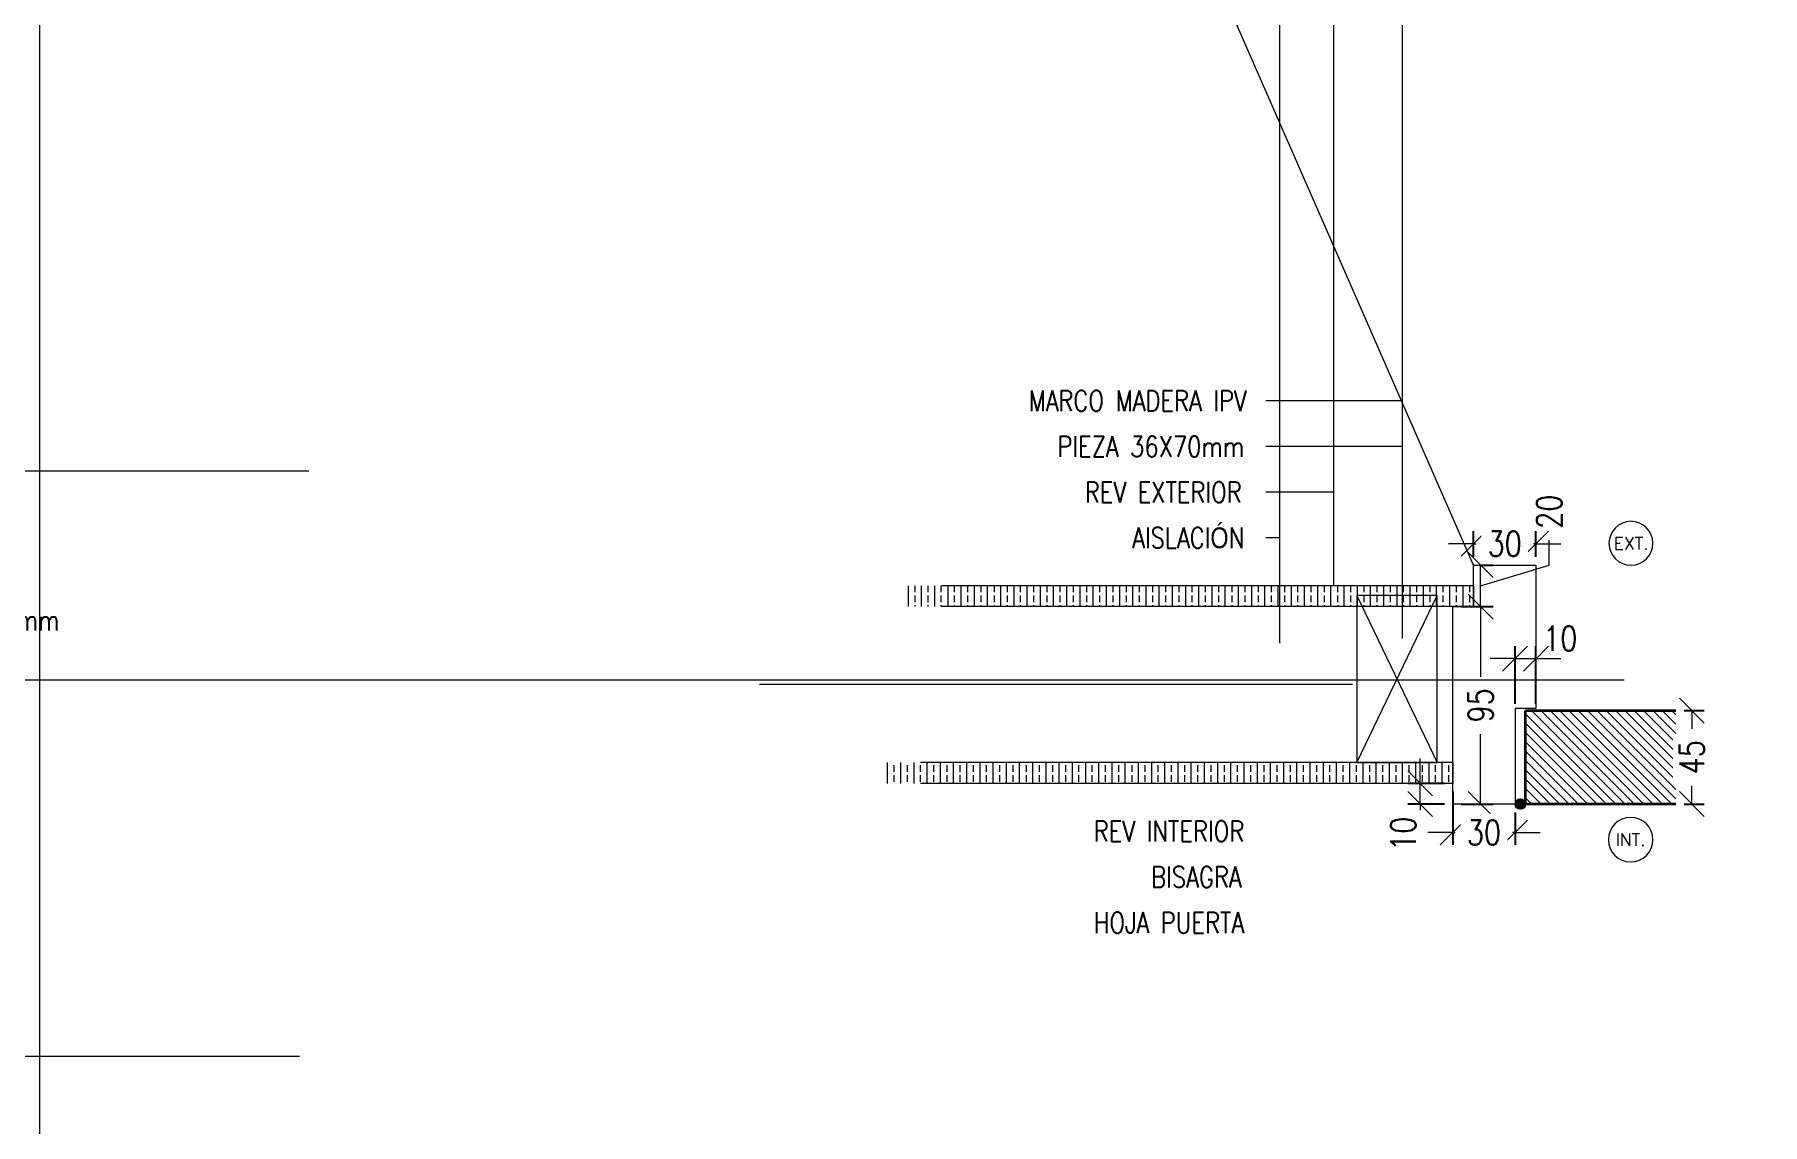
# Model space of a CAD drawing. Header units: metres. Extents: x -2 to 690, y -116 to 73.
# Drawn here: x 152.938 to 153.768, y 29.242 to 29.766 of the extents above; entities that cross this region are included whole.
import ezdxf

# ---------------------------------------------------------------- set-up
doc = ezdxf.new("R2010")
doc.units = ezdxf.units.M
doc.header["$LTSCALE"] = 5
doc.header["$MEASUREMENT"] = 0
doc.layers.get('0').update_dxf_attribs({"color": 30})
doc.layers.get('DEFPOINTS').update_dxf_attribs({"color": 210})
for name, color, linetype, lineweight in [('A-ANNO-DIMS', 3, 'Continuous', 18), ('A-ANNO-SYMB', 3, 'Continuous', 18), ('A-ANNO-TEXT', 3, 'Continuous', 18), ('A-DETL-PATT', 8, 'Continuous', 18), ('A-ELEV-MBE1', 7, 'Continuous', 35), ('A-WALL-PATT', 8, 'Continuous', 18), ('A-WALL-STUD', 3, 'Continuous', 18)]:
    doc.layers.add(name, color=color, linetype=linetype, lineweight=lineweight)
doc.styles.add('E-ROMANS', font='romans.shx', dxfattribs={"width": 0.8})
doc.dimstyles.new('E-0010_TICK_12', dxfattribs={"dimscale": 0.001, "dimtxt": 12, "dimasz": 12, "dimexe": 6, "dimexo": 4, "dimgap": 6, "dimtad": 0, "dimdec": 0, "dimlfac": 1000, "dimzin": 0, "dimdsep": 46, "dimtxsty": 'E-ROMANS', "dimblk": 'OBLIQUE', "dimcen": 6, "dimclrd": 256, "dimclre": 256, "dimclrt": 256, "dimadec": 0, "dimazin": 0, "dimtfac": 1, "dimtdec": 0, "dimtmove": 1, "dimatfit": 3, "dimldrblk": 'OPEN90', "dimfxl": 1, "dimtfill": 1, "dimtolj": 1, "dimtzin": 0, "dimlwd": -1, "dimarcsym": 0})
doc.dimstyles.new('E-0100_TICK_12', dxfattribs={"dimscale": 0.001, "dimtxt": 120, "dimasz": 120, "dimexe": 60, "dimexo": 40, "dimgap": 60, "dimtad": 0, "dimzin": 0, "dimdsep": 46, "dimtxsty": 'E-ROMANS', "dimblk": 'OBLIQUE', "dimcen": 60, "dimclrd": 256, "dimclre": 256, "dimclrt": 256, "dimadec": 0, "dimazin": 0, "dimtfac": 1, "dimtmove": 1, "dimatfit": 3, "dimldrblk": 'OPEN90', "dimfxl": 1, "dimtfill": 1, "dimtolj": 1, "dimtzin": 0, "dimlwd": -1, "dimarcsym": 0})

# ---------------------------------------------------------------- blocks, each defined once
blk = doc.blocks.new('_Oblique')
at = {"color": 0, "linetype": 'ByBlock', "lineweight": -2}
blk.add_line((-0.5, -0.5), (0.5, 0.5), dxfattribs=at)
blk = doc.blocks.new('*D1883')
at = {"layer": 'A-ANNO-DIMS', "lineweight": -2, "transparency": 16777216}
for p, q in [((153.73073, 29.44069), (153.74043, 29.44069)), ((153.73073, 29.39569), (153.74043, 29.39569))]:
    blk.add_line(p, q, dxfattribs=at)
at = {"layer": 'A-ANNO-DIMS', "transparency": 16777216}
for p, q in [((153.73443, 29.44069), (153.73443, 29.43196)), ((153.73443, 29.39569), (153.73443, 29.40442))]:
    blk.add_line(p, q, dxfattribs=at)
at = {"layer": 'DEFPOINTS', "color": 0, "transparency": 16777216}
for p in [(153.72673, 29.44069), (153.72673, 29.39569), (153.73443, 29.39569)]:
    blk.add_point(p, dxfattribs=at)
at = {"layer": 'A-ANNO-DIMS', "transparency": 16777216, "xscale": 0.012, "yscale": 0.012, "zscale": 0.012}
for p, rotation in [((153.73443, 29.44069), 90), ((153.73443, 29.39569), 270)]:
    blk.add_blockref('_Oblique', p, dxfattribs=dict(at, rotation=rotation))
at = {"layer": 'A-ANNO-DIMS', "transparency": 16777216, "insert": (153.73443, 29.41819), "char_height": 0.012, "attachment_point": 5, "rotation": 90, "style": 'E-ROMANS', "bg_fill": 3, "box_fill_scale": 1.25, "bg_fill_color": 256, "bg_fill_true_color": 13158600, "bg_fill_transparency": 0}
blk.add_mtext('\\A1;45', dxfattribs=at)
blk = doc.blocks.new('_Open90')
at = {"color": 0, "linetype": 'ByBlock', "lineweight": -2}
for p, q in [((0, 0), (-1, 0)), ((-0.5, 0.5), (0, 0)), ((0, 0), (-0.5, -0.5))]:
    blk.add_line(p, q, dxfattribs=at)
blk = doc.blocks.new('*D1764')
at = {"layer": 'A-ANNO-DIMS', "transparency": 16777216}
for p, q in [((153.60379, 29.40569), (153.60379, 29.41769)), ((153.60379, 29.39569), (153.60379, 29.38369))]:
    blk.add_line(p, q, dxfattribs=at)
at = {"layer": 'A-ANNO-DIMS', "lineweight": -2, "transparency": 16777216}
for p, q in [((153.61546, 29.40569), (153.59779, 29.40569)), ((153.61546, 29.39569), (153.59779, 29.39569))]:
    blk.add_line(p, q, dxfattribs=at)
at = {"layer": 'DEFPOINTS', "color": 0, "transparency": 16777216}
for p in [(153.60379, 29.40569), (153.61946, 29.40569), (153.61946, 29.39569)]:
    blk.add_point(p, dxfattribs=at)
at = {"layer": 'A-ANNO-DIMS', "transparency": 16777216, "xscale": 0.012, "yscale": 0.012, "zscale": 0.012, "rotation": 270}
blk.add_blockref('_Oblique', (153.60379, 29.40569), dxfattribs=at)
at = {"layer": 'A-ANNO-DIMS', "transparency": 16777216, "insert": (153.59565, 29.38143), "char_height": 0.012, "attachment_point": 5, "rotation": 90, "style": 'E-ROMANS', "bg_fill": 3, "box_fill_scale": 1.25, "bg_fill_color": 256, "bg_fill_true_color": 13158600, "bg_fill_transparency": 0}
blk.add_mtext('\\A1;10', dxfattribs=at)
at = {"layer": 'A-ANNO-DIMS', "transparency": 16777216}
blk.add_line((153.60379, 29.39569), (153.60379, 29.40569), dxfattribs=at)
at = {"layer": 'A-ANNO-DIMS', "transparency": 16777216, "xscale": 0.012, "yscale": 0.012, "zscale": 0.012, "rotation": 90}
blk.add_blockref('_Oblique', (153.60379, 29.39569), dxfattribs=at)
blk = doc.blocks.new('*D1765')
at = {"layer": 'A-ANNO-DIMS', "lineweight": -2, "transparency": 16777216}
for p, q in [((153.62346, 29.49069), (153.63886, 29.49069)), ((153.62346, 29.39569), (153.63886, 29.39569))]:
    blk.add_line(p, q, dxfattribs=at)
at = {"layer": 'A-ANNO-DIMS', "transparency": 16777216}
for p, q in [((153.63286, 29.49069), (153.63286, 29.45696)), ((153.63286, 29.39569), (153.63286, 29.42942))]:
    blk.add_line(p, q, dxfattribs=at)
at = {"layer": 'DEFPOINTS', "color": 0, "transparency": 16777216}
for p in [(153.61946, 29.49069), (153.61946, 29.39569), (153.63286, 29.39569)]:
    blk.add_point(p, dxfattribs=at)
at = {"layer": 'A-ANNO-DIMS', "transparency": 16777216, "xscale": 0.012, "yscale": 0.012, "zscale": 0.012}
for p, rotation in [((153.63286, 29.49069), 90), ((153.63286, 29.39569), 270)]:
    blk.add_blockref('_Oblique', p, dxfattribs=dict(at, rotation=rotation))
at = {"layer": 'A-ANNO-DIMS', "transparency": 16777216, "insert": (153.63286, 29.44319), "char_height": 0.012, "attachment_point": 5, "rotation": 90, "style": 'E-ROMANS', "bg_fill": 3, "box_fill_scale": 1.25, "bg_fill_color": 256, "bg_fill_true_color": 13158600, "bg_fill_transparency": 0}
blk.add_mtext('\\A1;95', dxfattribs=at)
blk = doc.blocks.new('*D1766')
at = {"layer": 'A-ANNO-DIMS', "lineweight": -2, "transparency": 16777216}
for p, q in [((153.61946, 29.40169), (153.61946, 29.37603)), ((153.64946, 29.39169), (153.64946, 29.37603))]:
    blk.add_line(p, q, dxfattribs=at)
at = {"layer": 'A-ANNO-DIMS', "transparency": 16777216}
for p, q in [((153.61946, 29.38203), (153.60746, 29.38203)), ((153.61946, 29.38203), (153.62068, 29.38203)), ((153.64946, 29.38203), (153.64823, 29.38203)), ((153.64946, 29.38203), (153.66146, 29.38203))]:
    blk.add_line(p, q, dxfattribs=at)
at = {"layer": 'DEFPOINTS', "color": 0, "transparency": 16777216}
for p in [(153.61946, 29.40569), (153.64946, 29.39569)]:
    blk.add_point(p, dxfattribs=at)
at = {"layer": 'A-ANNO-DIMS', "transparency": 16777216, "xscale": 0.012, "yscale": 0.012, "zscale": 0.012}
blk.add_blockref('_Oblique', (153.61946, 29.38203), dxfattribs=at)
at = {"layer": 'A-ANNO-DIMS', "transparency": 16777216, "xscale": 0.012, "yscale": 0.012, "zscale": 0.012, "rotation": 180}
blk.add_blockref('_Oblique', (153.64946, 29.38203), dxfattribs=at)
at = {"layer": 'A-ANNO-DIMS', "transparency": 16777216, "insert": (153.63446, 29.38203), "char_height": 0.012, "attachment_point": 5, "style": 'E-ROMANS', "bg_fill": 3, "box_fill_scale": 1.25, "bg_fill_color": 256, "bg_fill_true_color": 13158600, "bg_fill_transparency": 0}
blk.add_mtext('\\A1;30', dxfattribs=at)
at = {"layer": 'DEFPOINTS', "color": 0, "transparency": 16777216}
blk.add_point((153.61946, 29.38203), dxfattribs=at)
blk = doc.blocks.new('*D1767')
at = {"layer": 'A-ANNO-DIMS', "transparency": 16777216}
for p, q in [((153.66586, 29.51059), (153.66586, 29.52259)), ((153.63286, 29.49069), (153.63286, 29.51069)), ((153.63286, 29.50069), (153.66586, 29.51059))]:
    blk.add_line(p, q, dxfattribs=at)
at = {"layer": 'A-ANNO-DIMS', "lineweight": -2, "transparency": 16777216}
for p, q in [((153.63346, 29.51069), (153.63886, 29.51069)), ((153.63346, 29.49069), (153.63886, 29.49069))]:
    blk.add_line(p, q, dxfattribs=at)
at = {"layer": 'DEFPOINTS', "color": 0, "transparency": 16777216}
for p in [(153.62946, 29.51069), (153.63286, 29.51069), (153.62946, 29.49069)]:
    blk.add_point(p, dxfattribs=at)
at = {"layer": 'A-ANNO-DIMS', "transparency": 16777216, "xscale": 0.012, "yscale": 0.012, "zscale": 0.012}
for p, rotation in [((153.63286, 29.51069), 90), ((153.63286, 29.49069), 270)]:
    blk.add_blockref('_Oblique', p, dxfattribs=dict(at, rotation=rotation))
at = {"layer": 'A-ANNO-DIMS', "transparency": 16777216, "insert": (153.66586, 29.53636), "char_height": 0.012, "attachment_point": 5, "rotation": 90, "style": 'E-ROMANS', "bg_fill": 3, "box_fill_scale": 1.25, "bg_fill_color": 256, "bg_fill_true_color": 13158600, "bg_fill_transparency": 0}
blk.add_mtext('\\A1;20', dxfattribs=at)
blk = doc.blocks.new('*D1768')
at = {"layer": 'A-ANNO-DIMS', "transparency": 16777216}
for p, q in [((153.62946, 29.52093), (153.61746, 29.52093)), ((153.62946, 29.52093), (153.63068, 29.52093)), ((153.65946, 29.52093), (153.65823, 29.52093)), ((153.65946, 29.52093), (153.67146, 29.52093))]:
    blk.add_line(p, q, dxfattribs=at)
at = {"layer": 'A-ANNO-DIMS', "lineweight": -2, "transparency": 16777216}
for p, q in [((153.62946, 29.51469), (153.62946, 29.52693)), ((153.65946, 29.51469), (153.65946, 29.52693))]:
    blk.add_line(p, q, dxfattribs=at)
at = {"layer": 'A-ANNO-DIMS', "transparency": 16777216, "xscale": 0.012, "yscale": 0.012, "zscale": 0.012}
blk.add_blockref('_Oblique', (153.62946, 29.52093), dxfattribs=at)
at = {"layer": 'A-ANNO-DIMS', "transparency": 16777216, "xscale": 0.012, "yscale": 0.012, "zscale": 0.012, "rotation": 180}
blk.add_blockref('_Oblique', (153.65946, 29.52093), dxfattribs=at)
at = {"layer": 'A-ANNO-DIMS', "transparency": 16777216, "insert": (153.64446, 29.52093), "char_height": 0.012, "attachment_point": 5, "style": 'E-ROMANS', "bg_fill": 3, "box_fill_scale": 1.25, "bg_fill_color": 256, "bg_fill_true_color": 13158600, "bg_fill_transparency": 0}
blk.add_mtext('\\A1;30', dxfattribs=at)
at = {"layer": 'DEFPOINTS', "color": 0, "transparency": 16777216}
for p in [(153.65946, 29.52093), (153.62946, 29.51069), (153.65946, 29.51069)]:
    blk.add_point(p, dxfattribs=at)
blk = doc.blocks.new('*D1769')
at = {"layer": 'A-ANNO-DIMS', "lineweight": -2, "transparency": 16777216}
for p, q in [((153.64946, 29.44388), (153.64946, 29.47168)), ((153.65946, 29.44388), (153.65946, 29.47168))]:
    blk.add_line(p, q, dxfattribs=at)
at = {"layer": 'A-ANNO-DIMS', "transparency": 16777216}
for p, q in [((153.64946, 29.46568), (153.63746, 29.46568)), ((153.65946, 29.46568), (153.67146, 29.46568))]:
    blk.add_line(p, q, dxfattribs=at)
at = {"layer": 'DEFPOINTS', "color": 0, "transparency": 16777216}
for p in [(153.64946, 29.43988), (153.65946, 29.43988)]:
    blk.add_point(p, dxfattribs=at)
at = {"layer": 'A-ANNO-DIMS', "transparency": 16777216, "xscale": 0.012, "yscale": 0.012, "zscale": 0.012}
blk.add_blockref('_Oblique', (153.64946, 29.46568), dxfattribs=at)
at = {"layer": 'A-ANNO-DIMS', "transparency": 16777216, "insert": (153.67117, 29.47535), "char_height": 0.012, "attachment_point": 5, "style": 'E-ROMANS', "bg_fill": 3, "box_fill_scale": 1.25, "bg_fill_color": 256, "bg_fill_true_color": 13158600, "bg_fill_transparency": 0}
blk.add_mtext('\\A1;10', dxfattribs=at)
at = {"layer": 'A-ANNO-DIMS', "transparency": 16777216}
blk.add_line((153.64946, 29.46568), (153.65946, 29.46568), dxfattribs=at)
at = {"layer": 'DEFPOINTS', "color": 0, "transparency": 16777216}
blk.add_point((153.65946, 29.46568), dxfattribs=at)
at = {"layer": 'A-ANNO-DIMS', "transparency": 16777216, "xscale": 0.012, "yscale": 0.012, "zscale": 0.012, "rotation": 180}
blk.add_blockref('_Oblique', (153.65946, 29.46568), dxfattribs=at)

msp = doc.modelspace()

# ---------------------------------------------------------------- hatches: boundary and pattern name
at = {"layer": 'A-DETL-PATT'}
h = msp.add_hatch(dxfattribs=at)
h.set_pattern_fill('BRASS', color=256, scale=0.001, angle=90, style=0)
h.set_pattern_definition([(90, (177.322602, -541.5879975), (-0.00635, 4e-19), []), (90, (177.319427, -541.5879975), (-0.00635, 4e-19), [0.003175, -0.0015875])])
h.paths.add_polyline_path([(153.62946, 29.49069), (153.3561, 29.49069), (153.3561, 29.50069), (153.62946, 29.50069)])
h = msp.add_hatch(dxfattribs=at)
h.set_pattern_fill('ANSI31', color=256, scale=0.001, angle=90)
h.set_pattern_definition([(135, (183.848822, -123.461472), (-0.00224506403, -0.00224506403), [])])
h.paths.add_polyline_path([(153.72673, 29.44069), (153.72673, 29.39569), (153.65446, 29.39569), (153.65446, 29.44069)])
h = msp.add_hatch(dxfattribs=at)
h.set_pattern_fill('BRASS', color=256, scale=0.001, angle=90, style=0)
h.set_pattern_definition([(90, (177.312602, -541.5029975), (-0.00635, 4e-19), []), (90, (177.309427, -541.5029975), (-0.00635, 4e-19), [0.003175, -0.0015875])])
h.paths.add_polyline_path([(153.61946, 29.40569), (153.3461, 29.40569), (153.3461, 29.41569), (153.61946, 29.41569)])
h = msp.add_hatch(dxfattribs=at)
h.set_pattern_fill('ANSI31', color=256, scale=0.0001)
h.set_pattern_definition([(45, (0.66685713, -0.01), (-0.000224506403, 0.000224506403), [])])
edge = h.paths.add_edge_path()
edge.add_arc((153.65196, 29.39569), 0.0025, 0, 360)

# ---------------------------------------------------------------- linework, layer by layer
at = {"layer": 'A-ANNO-SYMB'}
for p, q in [((153.62946, 29.50069), (153.37355, 29.50069)), ((153.62946, 29.50069), (153.62946, 29.49069)), ((153.62946, 29.49069), (153.37355, 29.49069)), ((153.61946, 29.41569), (153.36355, 29.41569)), ((153.61946, 29.41569), (153.61946, 29.40569)), ((153.61946, 29.40569), (153.36355, 29.40569))]:
    msp.add_line(p, q, dxfattribs=at)
msp.add_lwpolyline([(153.62946, 29.49069), (153.62946, 29.51069), (153.65946, 29.51069), (153.65946, 29.44169), (153.64946, 29.44169), (153.64946, 29.39569), (153.61946, 29.39569), (153.61946, 29.41569), (153.61946, 29.49069)], close=True, dxfattribs=at)
msp.add_lwpolyline([(153.62946, 29.49069), (153.62946, 29.51069), (153.65946, 29.51069), (153.65946, 29.44169), (153.64946, 29.44169), (153.64946, 29.39569), (153.61946, 29.39569), (153.61946, 29.41569), (153.61946, 29.49069)], close=True, dxfattribs=at)
msp.add_circle((153.65196, 29.39569), 0.0025, dxfattribs=at)
at = {"layer": 'A-ANNO-TEXT'}
for centre, radius, start, end in [((153.70515, 29.52116), 0.01058, 0, 180), ((153.70515, 29.52116), 0.01058, 180, 0), ((153.705, 29.37857), 0.01071, 0, 180), ((153.705, 29.37857), 0.01071, 180, 0)]:
    msp.add_arc(centre, radius, start, end, dxfattribs=at)
at = {"layer": 'A-ELEV-MBE1'}
for p, q in [((153.65446, 29.39569), (153.65446, 29.44069)), ((153.65446, 29.44069), (153.72673, 29.44069)), ((153.72673, 29.39569), (153.65446, 29.39569))]:
    msp.add_line(p, q, dxfattribs=at)
at = {"layer": 'A-WALL-PATT', "ltscale": 0.075}
msp.add_line((153.57124, 29.45319), (153.28608, 29.45319), dxfattribs=at)

# ---------------------------------------------------------------- texts
at = {"layer": 'A-ANNO-TEXT', "style": 'E-ROMANS'}
for s, p in [('EXT.', (153.6969, 29.51812)), ('INT.', (153.69774, 29.37557))]:
    msp.add_text(s, height=0.006, dxfattribs=at).set_placement(p)
at = {"layer": 'A-ANNO-TEXT', "char_height": 0.01, "style": 'E-ROMANS'}
for s, insert, attachment_point in [('MARCO MADERA IPV', (153.52038, 29.58973), 6), ('PIEZA 36X70mm', (153.51918, 29.56773), 6), ('REV EXTERIOR', (153.51797, 29.54573), 6), ('AISLACI{\\fArial|b0|i0|c0|p34;Ó}N', (153.51918, 29.52373), 6), ('FIBROCEMENTO 6mm', (152.83666, 29.48416), 4), ('REV INTERIOR', (153.51918, 29.38265), 6), ('BISAGRA', (153.51797, 29.36065), 6), ('HOJA PUERTA', (153.51918, 29.33865), 6)]:
    msp.add_mtext(s, dxfattribs=dict(at, insert=insert, attachment_point=attachment_point))

# ---------------------------------------------------------------- leaders
at = {"layer": 'A-ANNO-TEXT', "annotation_type": 0, "has_hookline": 1, "hookline_direction": 1}
for points in [[(153.56231, 29.50069), (153.56231, 29.54576), (153.52951, 29.54576)], [(154.16039, 29.50069), (154.16039, 29.54576), (154.12759, 29.54576)], [(153.59535, 29.47546), (153.59535, 29.56776), (153.52951, 29.56776)], [(153.53634, 29.47316), (153.53634, 29.52376), (153.52951, 29.52376)], [(154.19343, 29.47546), (154.19343, 29.56776), (154.12759, 29.56776)], [(154.13442, 29.47316), (154.13442, 29.52376), (154.12759, 29.52376)], [(154.22754, 29.51069), (154.19291, 29.58976), (154.12759, 29.58976)]]:
    msp.add_leader(points, dimstyle='E-0100_TICK_12', override={"dimasz": 0.05, "dimtad": 0, "dimldrblk": 'Open90'}, dxfattribs=at)
at = {"layer": 'A-ANNO-TEXT', "annotation_type": 0, "has_hookline": 1, "hookline_direction": 1, "horizontal_direction": (-1, 0, 0)}
for points in [[(152.78018, 29.94866), (152.78018, 29.88869), (152.83285, 29.88869)], [(152.088, 29.92552), (152.11605, 29.86119), (152.16871, 29.86119)], [(152.06933, 29.55594), (152.11605, 29.55594), (152.17252, 29.55594)], [(152.7019, 29.45541), (152.79014, 29.45541), (152.83629, 29.45541)], [(152.06491, 29.27447), (152.11163, 29.27447), (152.16811, 29.27447)]]:
    msp.add_leader(points, dimstyle='E-0100_TICK_12', override={"dimasz": 0.05, "dimtad": 0, "dimldrblk": 'Open90'}, dxfattribs=at)

# ---------------------------------------------------------------- next in the draw order: dimensions: what is measured, and where the dimension line sits
at = {"layer": 'A-ANNO-DIMS'}
dim = msp.add_linear_dim(base=(153.73443, 29.39569), p1=(153.72673, 29.44069), p2=(153.72673, 29.39569), angle=90, dimstyle='E-0010_TICK_12', dxfattribs=at)
dim.commit()
dim.dimension.update_dxf_attribs({"geometry": '*D1883', "text_midpoint": (153.73443, 29.41819)})

# ---------------------------------------------------------------- next in the draw order: leaders
at = {"layer": 'A-ANNO-TEXT', "annotation_type": 0, "has_hookline": 1, "hookline_direction": 1, "horizontal_direction": (-1, 0, 0)}
msp.add_leader([(152.94, 29.15289), (152.94, 29.17306), (152.9774, 29.17306)], dimstyle='E-0100_TICK_12', override={"dimasz": 0.05, "dimtad": 0, "dimldrblk": 'Open90'}, dxfattribs=at)

# ---------------------------------------------------------------- next in the draw order: dimensions: what is measured, and where the dimension line sits
at = {"layer": 'A-ANNO-DIMS'}
dim = msp.add_linear_dim(base=(153.60379, 29.40569), p1=(153.61946, 29.39569), p2=(153.61946, 29.40569), angle=90, dimstyle='E-0010_TICK_12', dxfattribs=at)
dim.commit()
dim.dimension.update_dxf_attribs({"geometry": '*D1764', "text_midpoint": (153.59565, 29.38143), "dimtype": 160})

# ---------------------------------------------------------------- next in the draw order: linework, layer by layer
at = {"layer": 'A-WALL-STUD'}
for p, q in [((153.57338, 29.41569), (153.61196, 29.49605)), ((153.57338, 29.49605), (153.61196, 29.41569))]:
    msp.add_line(p, q, dxfattribs=at)
msp.add_lwpolyline([(153.57338, 29.41569), (153.61196, 29.41569), (153.61196, 29.49605), (153.57338, 29.49605), (153.57338, 29.41569)], dxfattribs=at)

# ---------------------------------------------------------------- next in the draw order: dimensions: what is measured, and where the dimension line sits
at = {"layer": 'A-ANNO-DIMS'}
dim = msp.add_linear_dim(base=(153.63286, 29.39569), p1=(153.61946, 29.49069), p2=(153.61946, 29.39569), angle=270, dimstyle='E-0010_TICK_12', dxfattribs=at)
dim.commit()
dim.dimension.update_dxf_attribs({"geometry": '*D1765', "text_midpoint": (153.63286, 29.44319)})

# ---------------------------------------------------------------- next in the draw order: dimensions: what is measured, and where the dimension line sits
for base, p1, p2, angle, picture, middle in [((153.63286, 29.51069), (153.62946, 29.49069), (153.62946, 29.51069), 270, '*D1767', (153.66586, 29.52859)), ((153.61946, 29.38203), (153.64946, 29.39569), (153.61946, 29.40569), 180, '*D1766', (153.63446, 29.38203))]:
    dim = msp.add_linear_dim(base=base, p1=p1, p2=p2, angle=angle, dimstyle='E-0010_TICK_12', dxfattribs=at)
    dim.commit()
    dim.dimension.update_dxf_attribs({"geometry": picture, "text_midpoint": middle})

# ---------------------------------------------------------------- next in the draw order: dimensions: what is measured, and where the dimension line sits
dim = msp.add_linear_dim(base=(153.65946, 29.52093), p1=(153.62946, 29.51069), p2=(153.65946, 29.51069), angle=180, dimstyle='E-0010_TICK_12', dxfattribs=at)
dim.commit()
dim.dimension.update_dxf_attribs({"geometry": '*D1768', "text_midpoint": (153.64446, 29.52093)})
dim = msp.add_linear_dim(base=(153.65946, 29.46568), p1=(153.64946, 29.43988), p2=(153.65946, 29.43988), angle=180, dimstyle='E-0010_TICK_12', dxfattribs=at)
dim.commit()
dim.dimension.update_dxf_attribs({"geometry": '*D1769', "text_midpoint": (153.67117, 29.47535), "dimtype": 160})

# ---------------------------------------------------------------- next in the draw order: leaders
at = {"layer": 'A-ANNO-TEXT', "annotation_type": 0, "has_hookline": 1, "hookline_direction": 1}
msp.add_leader([(153.62946, 29.51069), (153.59483, 29.58976), (153.52951, 29.58976)], dimstyle='E-0100_TICK_12', override={"dimasz": 0.05, "dimtad": 0, "dimldrblk": 'Open90'}, dxfattribs=at)

doc.saveas('drawing.dxf')
